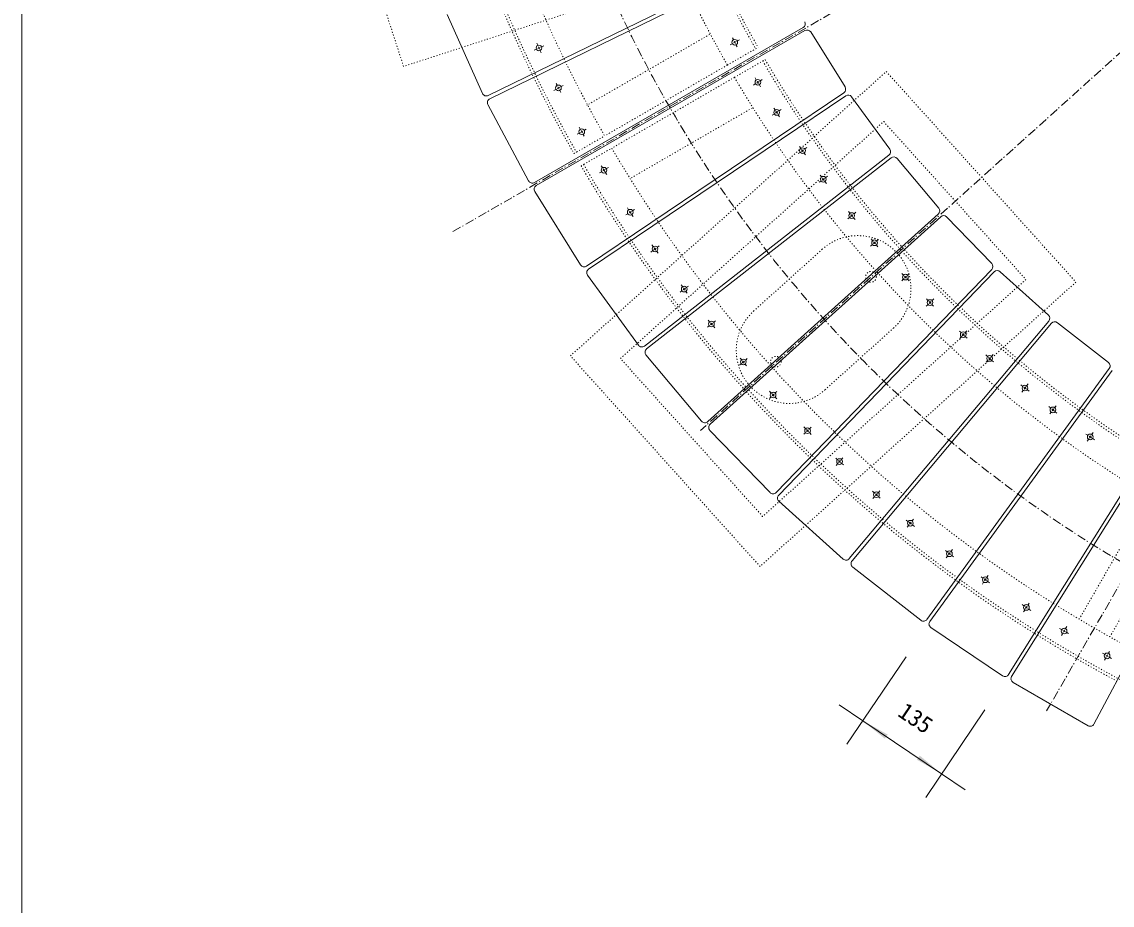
# Model space of a CAD drawing. Units: millimetres, scale not verified. Extents: x -3900 to 3900, y -2750 to 2750.
# Drawn here: x -3900 to -2361, y -1712 to -465 of the extents above; entities that cross this region are included whole.
import ezdxf
from ezdxf.enums import TextEntityAlignment as Align

# ---------------------------------------------------------------- set-up
doc = ezdxf.new("R2010")
doc.units = ezdxf.units.MM
doc.header["$LTSCALE"] = 20
doc.linetypes.add('USER5', pattern=[0.208282, 0.069427, -0.138855])
doc.linetypes.add('USER6', pattern=[1.041641, 0.625, -0.208282, 0.069427, -0.138931])
doc.layers.add('0-1_IMPORTED', color=30, linetype='Continuous', lineweight=18)
doc.styles.add('ＭＳ ゴシック', font='')
doc.styles.get('ＭＳ ゴシック').set_extended_font_data('MS Gothic')

msp = doc.modelspace()

# ---------------------------------------------------------------- linework, layer by layer
at = {"layer": '0-1_IMPORTED', "color": 1, "linetype": 'USER6'}
for p, q in [((-2053.76, -46.65), (-3292.75, -761.98)), ((-2222.06, -393.72), (-2942.22, -1042.15)), ((-1968.96, -598.67), (-2453.5, -1437.91))]:
    msp.add_line(p, q, dxfattribs=at)
at = {"layer": '0-1_IMPORTED'}
for p, q in [((-3241.6, -568.97), (-2847.93, -376.97)), ((-3239.41, -573.47), (-2845.74, -381.46)), ((-3299.4, -454.41), (-3249.71, -566.02)), ((-2797.11, -472.93), (-3176.42, -691.93)), ((-2895.64, -490.12), (-2897.05, -487.46)), ((-2892.69, -495.67), (-2894.57, -492.14)), ((-2889.84, -491.89), (-2887.18, -490.48)), ((-2786.52, -479.28), (-2737.98, -556.96)), ((-3176.72, -504.83), (-3173.96, -503.61)), ((-3172.99, -495.2), (-3171.77, -497.96)), ((-3171.87, -502.69), (-3168.21, -501.07)), ((-3170.85, -500.05), (-3169.23, -503.71)), ((-3168.31, -505.8), (-3167.09, -508.56)), ((-3166.12, -500.15), (-3163.36, -498.93)), ((-2900.07, -497.33), (-2897.41, -495.92)), ((-2895.39, -494.84), (-2891.86, -492.96)), ((-2890.2, -500.35), (-2891.61, -497.69)), ((-3144.54, -554.51), (-3145.96, -551.85)), ((-2867.21, -554.26), (-2864.65, -552.65)), ((-2863.31, -546.74), (-2864.92, -544.19)), ((-2862.72, -551.43), (-2859.33, -549.3)), ((-2859.96, -552.06), (-2862.09, -548.67)), ((-2857.14, -556.55), (-2858.74, -553.99)), ((-2857.4, -548.08), (-2854.85, -546.48)), ((-3148.98, -561.72), (-3146.32, -560.31)), ((-3144.3, -559.23), (-3140.77, -557.36)), ((-3141.59, -560.06), (-3143.47, -556.53)), ((-3139.1, -564.74), (-3140.52, -562.08)), ((-3138.75, -556.28), (-3136.08, -554.87)), ((-3100.02, -814.19), (-2736.91, -569.26)), ((-3184.72, -689.55), (-3242.07, -581.68)), ((-2840.66, -596.74), (-2838.1, -595.14)), ((-2836.76, -589.23), (-2838.37, -586.68)), ((-2836.17, -593.92), (-2832.78, -591.79)), ((-2833.41, -594.55), (-2835.54, -591.16)), ((-2830.59, -599.04), (-2832.19, -596.48)), ((-2830.85, -590.57), (-2828.3, -588.97)), ((-3111.68, -616.32), (-3113.1, -613.65)), ((-3116.12, -623.53), (-3113.45, -622.11)), ((-3111.43, -621.04), (-3107.9, -619.16)), ((-3108.73, -621.87), (-3110.61, -618.34)), ((-3106.24, -626.55), (-3107.66, -623.89)), ((-3105.88, -618.09), (-3103.22, -616.67)), ((-2802.36, -640.91), (-2800.59, -643.35)), ((-2799.69, -648), (-2796.45, -645.65)), ((-2799.25, -645.2), (-2796.9, -648.44)), ((-2794.61, -644.3), (-2792.16, -642.53)), ((-2672.94, -657.01), (-3018.08, -926.67)), ((-2803.98, -651.11), (-2801.54, -649.34)), ((-2795.55, -650.29), (-2793.78, -652.73)), ((-3084.46, -678.34), (-3081.91, -676.74)), ((-3080.57, -670.83), (-3082.17, -668.27)), ((-3079.98, -675.52), (-3076.59, -673.39)), ((-3077.22, -676.15), (-3079.35, -672.76)), ((-3074.66, -672.17), (-3072.1, -670.56)), ((-3074.4, -680.63), (-3076, -678.08)), ((-2774.59, -691.56), (-2772.15, -689.79)), ((-2772.97, -681.36), (-2771.2, -683.8)), ((-2770.3, -688.45), (-2767.07, -686.1)), ((-2769.86, -685.65), (-2767.51, -688.89)), ((-2766.16, -690.74), (-2764.39, -693.18)), ((-2765.22, -684.75), (-2762.78, -682.98)), ((-3047.37, -737.7), (-3044.82, -736.1)), ((-3043.47, -730.19), (-3045.08, -727.64)), ((-3042.88, -734.88), (-3039.5, -732.75)), ((-3040.12, -735.51), (-3042.25, -732.12)), ((-3037.3, -740), (-3038.91, -737.44)), ((-3037.56, -731.53), (-3035.01, -729.93)), ((-2733.28, -732.96), (-2731.35, -735.28)), ((-2730.14, -739.85), (-2727.07, -737.29)), ((-2729.89, -737.04), (-2727.33, -740.11)), ((-2725.32, -735.83), (-2723, -733.9)), ((-2928.5, -1033.16), (-2603.01, -740.09)), ((-2734.22, -743.25), (-2731.9, -741.32)), ((-2725.86, -741.86), (-2723.93, -744.18)), ((-2594.68, -740.38), (-2531.04, -806.27)), ((-3010.5, -779.77), (-3008.72, -782.21)), ((-3007.82, -786.85), (-3004.59, -784.5)), ((-3007.38, -784.06), (-3005.03, -787.3)), ((-3002.74, -783.16), (-3000.3, -781.39)), ((-2702.01, -781.63), (-2699.69, -779.7)), ((-2701.08, -771.34), (-2699.15, -773.66)), ((-2697.94, -778.23), (-2694.87, -775.67)), ((-2697.68, -775.42), (-2695.12, -778.49)), ((-2693.66, -780.24), (-2691.73, -782.56)), ((-2693.11, -774.21), (-2690.79, -772.28)), ((-3012.11, -789.97), (-3009.67, -788.2)), ((-3003.69, -789.15), (-3001.91, -791.59)), ((-3111.26, -808.25), (-3111.26, -808.25)), ((-2531.04, -814.61), (-2835.3, -1129.67)), ((-3029.71, -921.53), (-3101.52, -822.69)), ((-2831.7, -1133.15), (-2527.45, -818.08)), ((-2658.03, -830.48), (-2655.86, -828.38)), ((-2655.75, -822.32), (-2657.85, -820.15)), ((-2654.21, -826.79), (-2651.34, -824.02)), ((-2651.39, -826.84), (-2654.17, -823.97)), ((-2647.7, -830.66), (-2649.8, -828.49)), ((-2649.69, -822.43), (-2647.52, -820.33)), ((-2970.97, -846.6), (-2968.53, -844.83)), ((-2969.35, -836.4), (-2967.58, -838.84)), ((-2966.68, -843.48), (-2963.44, -841.13)), ((-2966.24, -840.69), (-2963.88, -843.93)), ((-2962.54, -845.78), (-2960.77, -848.22)), ((-2961.59, -839.79), (-2959.15, -838.02)), ((-2621.02, -858.29), (-2623.12, -856.12)), ((-2619.48, -862.76), (-2616.6, -859.98)), ((-2616.65, -862.81), (-2619.43, -859.93)), ((-2614.96, -858.39), (-2612.79, -856.3)), ((-2623.3, -866.44), (-2621.13, -864.35)), ((-2612.97, -866.62), (-2615.07, -864.45)), ((-2931.22, -886), (-2929.29, -888.32)), ((-2928.08, -892.89), (-2925.01, -890.33)), ((-2927.83, -890.07), (-2925.27, -893.14)), ((-2923.26, -888.86), (-2920.94, -886.93)), ((-2446.63, -890.61), (-2728.17, -1226.14)), ((-2932.15, -896.28), (-2929.84, -894.35)), ((-2923.8, -894.9), (-2921.87, -897.22)), ((-2574.34, -903.8), (-2576.58, -901.79)), ((-2569.65, -908), (-2572.63, -905.33)), ((-2572.48, -908.15), (-2569.81, -905.17)), ((-2568.29, -903.47), (-2566.27, -901.22)), ((-2576.01, -912.1), (-2574, -909.86)), ((-2565.7, -911.53), (-2567.95, -909.52)), ((-2537.1, -937.33), (-2539.35, -935.32)), ((-2535.24, -941.68), (-2532.58, -938.7)), ((-2531.05, -936.99), (-2529.04, -934.75)), ((-2887.16, -949.91), (-2884.84, -947.98)), ((-2886.23, -939.62), (-2884.3, -941.94)), ((-2883.09, -946.51), (-2880.02, -943.95)), ((-2882.83, -943.7), (-2880.27, -946.77)), ((-2878.81, -948.52), (-2876.88, -950.84)), ((-2878.26, -942.49), (-2875.94, -940.55)), ((-2538.78, -945.63), (-2536.77, -943.38)), ((-2532.42, -941.52), (-2535.4, -938.85)), ((-2528.47, -945.06), (-2530.72, -943.04)), ((-2360.95, -957.33), (-2618.39, -1311.68)), ((-2487.42, -979.39), (-2489.8, -977.53)), ((-2482.46, -983.26), (-2485.62, -980.8)), ((-2485.27, -983.6), (-2482.81, -980.45)), ((-2481.4, -978.65), (-2479.55, -976.27)), ((-2478.29, -986.52), (-2480.66, -984.67)), ((-2844.81, -996.95), (-2842.64, -994.85)), ((-2842.54, -988.79), (-2844.63, -986.62)), ((-2841, -993.27), (-2838.12, -990.49)), ((-2838.17, -993.31), (-2840.95, -990.44)), ((-2834.48, -997.13), (-2836.58, -994.96)), ((-2836.47, -988.9), (-2834.31, -986.8)), ((-2488.54, -987.78), (-2486.68, -985.41)), ((-2507.17, -1386.7), (-2275.06, -1015.26)), ((-2448.02, -1010.17), (-2450.39, -1008.32)), ((-2443.06, -1014.04), (-2446.22, -1011.58)), ((-2445.87, -1014.39), (-2443.41, -1011.23)), ((-2442, -1009.43), (-2440.15, -1007.06)), ((-2438.89, -1017.31), (-2441.26, -1015.45)), ((-2449.14, -1018.57), (-2447.28, -1016.19)), ((-2843.93, -1129.67), (-2928.8, -1041.79)), ((-2796.18, -1047.3), (-2794.01, -1045.21)), ((-2793.91, -1039.15), (-2796, -1036.98)), ((-2792.37, -1043.62), (-2789.49, -1040.84)), ((-2789.54, -1043.67), (-2792.32, -1040.79)), ((-2785.86, -1047.48), (-2787.95, -1045.31)), ((-2787.85, -1039.25), (-2785.68, -1037.16)), ((-2389.57, -1047.53), (-2387.88, -1045.04)), ((-2398.02, -1046.97), (-2395.52, -1048.67)), ((-2396.08, -1057.12), (-2394.39, -1054.62)), ((-2393.63, -1049.95), (-2390.32, -1052.2)), ((-2393.1, -1052.73), (-2390.85, -1049.42)), ((-2388.43, -1053.48), (-2385.94, -1055.18)), ((-2386.73, -1456.44), (-2181.11, -1069.71)), ((-2748.98, -1082.97), (-2751.22, -1080.96)), ((-2750.65, -1091.27), (-2748.64, -1089.02)), ((-2744.29, -1087.16), (-2747.27, -1084.49)), ((-2747.12, -1087.32), (-2744.45, -1084.33)), ((-2742.92, -1082.63), (-2740.91, -1080.38)), ((-2740.34, -1090.69), (-2742.59, -1088.68)), ((-2696.96, -1129.81), (-2699.2, -1127.79)), ((-2698.63, -1138.11), (-2696.62, -1135.86)), ((-2692.27, -1134), (-2695.25, -1131.33)), ((-2695.1, -1134.15), (-2692.43, -1131.17)), ((-2690.9, -1129.47), (-2688.89, -1127.22)), ((-2688.32, -1137.53), (-2690.57, -1135.52)), ((-2740.61, -1223.52), (-2831.4, -1141.77)), ((-2649.21, -1170.24), (-2651.59, -1168.38)), ((-2643.2, -1169.5), (-2641.34, -1167.12)), ((-2650.33, -1178.63), (-2648.47, -1176.25)), ((-2644.26, -1174.11), (-2647.41, -1171.64)), ((-2647.07, -1174.45), (-2644.61, -1171.3)), ((-2640.08, -1177.37), (-2642.46, -1175.51)), ((-2594.05, -1213.33), (-2596.43, -1211.48)), ((-2589.1, -1217.2), (-2592.25, -1214.74)), ((-2591.91, -1217.55), (-2589.44, -1214.39)), ((-2588.04, -1212.59), (-2586.18, -1210.22)), ((-2595.17, -1221.72), (-2593.31, -1219.35)), ((-2584.92, -1220.46), (-2587.3, -1218.61)), ((-2546.11, -1248.64), (-2543.61, -1250.34)), ((-2544.17, -1258.78), (-2542.47, -1256.29)), ((-2541.72, -1251.62), (-2538.41, -1253.87)), ((-2541.19, -1254.4), (-2538.94, -1251.09)), ((-2537.66, -1249.2), (-2535.96, -1246.7)), ((-2536.52, -1255.15), (-2534.03, -1256.85)), ((-2488.07, -1287.79), (-2485.58, -1289.48)), ((-2483.69, -1290.76), (-2480.38, -1293.01)), ((-2483.16, -1293.54), (-2480.91, -1290.23)), ((-2479.63, -1288.34), (-2477.93, -1285.85)), ((-2486.14, -1297.93), (-2484.44, -1295.43)), ((-2478.49, -1294.29), (-2475.99, -1295.99)), ((-2616.9, -1320.18), (-2515.61, -1388.5)), ((-2435.13, -1321.5), (-2432.52, -1323.01)), ((-2429.81, -1326.88), (-2427.81, -1323.42)), ((-2426.67, -1321.44), (-2425.16, -1318.83)), ((-2432.46, -1331.47), (-2430.95, -1328.86)), ((-2430.54, -1324.15), (-2427.08, -1326.15)), ((-2425.1, -1327.29), (-2422.49, -1328.8)), ((-2366.05, -1356.44), (-2364.54, -1353.83)), ((-2374.51, -1356.5), (-2371.9, -1358.01)), ((-2371.84, -1366.47), (-2370.33, -1363.86)), ((-2369.92, -1359.15), (-2366.46, -1361.15)), ((-2369.19, -1361.88), (-2367.19, -1358.42)), ((-2364.48, -1362.29), (-2361.87, -1363.8)), ((-2500.84, -1397.73), (-2395.03, -1458.82)), ((-2500.84, -1397.73), (-2500.84, -1397.73))]:
    msp.add_line(p, q, dxfattribs=at)
at = {"layer": '0-1_IMPORTED', "linetype": 'USER5'}
for p, q in [((-2929.06, -482.73), (-3102.28, -582.72)), ((-2904.09, -526.04), (-2860.76, -501.03)), ((-2894.09, -543.36), (-2850.76, -518.35)), ((-2904.06, -526.03), (-3077.28, -626.02)), ((-2894.07, -543.34), (-3067.27, -643.35)), ((-2869.07, -586.64), (-3042.27, -686.65)), ((-3120.58, -651.03), (-3077.27, -626.03)), ((-3110.58, -668.35), (-3067.27, -643.35)), ((-2770.11, -786.05), (-2866.72, -873.04)), ((-2664.19, -791.6), (-2664.19, -791.6)), ((-2766.35, -984.51), (-2669.74, -897.52)), ((-2669.74, -897.52), (-2669.74, -897.52)), ((-2407.65, -1308.5), (-2307.65, -1135.29)), ((-2364.35, -1333.5), (-2264.35, -1160.29))]:
    msp.add_line(p, q, dxfattribs=at)
at = {"layer": '0-1_IMPORTED', "color": 1}
for p, q in [((-2651.95, -1361.42), (-2735.32, -1485.02)), ((-2746.11, -1429.49), (-2712.95, -1451.86)), ((-2540.72, -1436.44), (-2624.09, -1560.05)), ((-2712.95, -1451.86), (-2601.72, -1526.88)), ((-2601.72, -1526.88), (-2568.56, -1549.25))]:
    msp.add_line(p, q, dxfattribs=at)
at = {"layer": '0-1_IMPORTED'}
msp.add_lwpolyline([(-3900, 2750), (3900, 2750), (3900, -2750), (-3900, -2750)], close=True, dxfattribs=at)
at = {"layer": '0-1_IMPORTED', "linetype": 'USER5'}
for points in [[(-2914.15, 37.93), (-2790.54, -342.49), (-3361.18, -527.91), (-3484.78, -147.48)], [(-2679.78, -535.17), (-2412.13, -832.43), (-2858.02, -1233.9), (-3125.67, -936.65)], [(-2683.48, -605.78), (-2482.74, -828.72), (-2854.32, -1163.29), (-3055.06, -940.35)]]:
    msp.add_lwpolyline(points, close=True, dxfattribs=at)
at = {"layer": '0-1_IMPORTED'}
for points in [[(-3173.92, -696.26), (-3173.92, -696.26), (-2794.61, -477.26)], [(-2739.71, -565.12), (-3102.82, -810.04), (-3102.82, -810.04)], [(-2728.7, -570.71), (-2674.86, -644.82), (-2674.86, -644.82)], [(-2676.02, -653.07), (-2676.02, -653.07), (-3021.16, -922.73)], [(-2605.77, -728.06), (-2605.77, -728.06), (-2664.65, -657.88)], [(-3111.26, -808.25), (-3176.01, -704.64), (-3176.01, -704.64)], [(-2931.84, -1029.45), (-2931.84, -1029.45), (-2606.35, -736.37), (-2606.35, -736.37)], [(-2519.11, -817.79), (-2451.04, -879.08), (-2451.04, -879.08)], [(-2450.46, -887.4), (-2450.46, -887.4), (-2732, -1222.92)], [(-2366.15, -946.14), (-2366.15, -946.14), (-2438.34, -889.74)], [(-3018.99, -935.25), (-2940.46, -1028.84), (-2940.46, -1028.84)], [(-2622.44, -1308.74), (-2622.44, -1308.74), (-2364.99, -954.39), (-2364.99, -954.39)], [(-2270.82, -1017.91), (-2270.82, -1017.91), (-2502.92, -1389.35), (-2502.92, -1389.35)], [(-2727.26, -1234.72), (-2630.99, -1309.94), (-2630.99, -1309.94)]]:
    msp.add_lwpolyline(points, dxfattribs=at)
at = {"layer": '0-1_IMPORTED', "color": 1, "linetype": 'USER6'}
msp.add_circle((-1448.5, 302.8), 1775, dxfattribs=at)
at = {"layer": '0-1_IMPORTED'}
for centre in [(-2893.63, -493.9), (-3170.04, -501.88), (-2861.03, -550.37), (-3142.53, -558.3), (-2834.48, -592.86), (-3109.67, -620.1), (-2798.07, -646.82), (-3078.28, -674.45), (-2768.68, -687.27), (-3041.19, -733.82), (-2728.61, -738.57), (-3006.2, -785.68), (-2696.4, -776.95), (-2652.78, -825.4), (-2965.06, -842.31), (-2618.04, -861.37), (-2926.55, -891.61), (-2571.14, -906.66), (-2533.91, -940.19), (-2881.55, -945.23), (-2484.04, -982.03), (-2839.56, -991.88), (-2444.64, -1012.81), (-2790.93, -1042.23), (-2391.98, -1051.08), (-2745.78, -1085.82), (-2693.76, -1132.66), (-2645.84, -1172.87), (-2590.68, -1215.97), (-2540.07, -1252.74), (-2482.03, -1291.89), (-2428.81, -1325.15), (-2368.19, -1360.15)]:
    msp.add_circle(centre, 4, dxfattribs=at)
at = {"layer": '0-1_IMPORTED', "linetype": 'USER5'}
for centre in [(-2701.35, -825.06), (-2835.78, -944.76)]:
    msp.add_circle(centre, 7.5, dxfattribs=at)
for centre, radius, start, end in [((-1448.5, 302.8), 1925, 150.29762, 209.70234), ((-1448.5, 302.8), 1921, 150.29762, 209.70234), ((-1448.5, 302.8), 1875, 150.30197, 209.69422), ((-1448.5, 302.8), 1675, 150.32105, 209.6581), ((-1448.5, 302.8), 1629, 150.32646, 209.64739), ((-1448.5, 302.8), 1625, 150.32771, 209.64739), ((-1448.5, 302.8), 1629, 210.35257, 269.6735), ((-1448.5, 302.8), 1625, 210.35257, 241.91185), ((-1448.5, 302.8), 1675, 210.34187, 241.91448), ((-1448.5, 302.8), 1875, 210.30574, 241.9236), ((-1448.5, 302.8), 1925, 210.29762, 241.92559), ((-1448.5, 302.8), 1921, 210.29762, 269.70234), ((-2719.93, -841.79), 75, 41.99992, 132.00017), ((-2719.93, -841.79), 75, 312.00007, 42.00014), ((-2816.54, -928.77), 75, 132.00005, 222), ((-2816.54, -928.77), 75, 222.00007, 311.99992)]:
    msp.add_arc(centre, radius, start, end, dxfattribs=at)
at = {"layer": '0-1_IMPORTED'}
for centre, start, end in [((-2800.11, -467.74), 300.00062, 28.00021), ((-2791.61, -482.46), 31.99983, 120.0007), ((-3244.23, -563.58), 203.99947, 295.99984), ((-2743.06, -560.14), 304.00025, 32.00033), ((-2733.56, -574.24), 35.99887, 123.99982), ((-3236.78, -578.86), 116.00046, 208.00031), ((-2679.71, -648.34), 307.99944, 35.99967), ((-2669.25, -661.74), 39.99903, 128.00008), ((-3179.42, -686.73), 207.99996, 300.00039), ((-3170.92, -701.46), 119.99995, 212.00001), ((-2610.37, -731.91), 312.00103, 40.00043), ((-2598.99, -744.55), 44.00004, 132.00021), ((-3106.18, -805.07), 212.00001, 304.00005), ((-3096.67, -819.16), 123.99929, 215.9999), ((-2535.36, -810.44), 316.00065, 43.99935), ((-2523.13, -822.25), 48.00037, 135.99939), ((-2455.06, -883.54), 319.99957, 47.99897), ((-2442.03, -894.47), 51.99978, 139.99959), ((-3024.86, -918), 215.99971, 307.99954), ((-3014.39, -931.4), 127.99962, 220.00037), ((-2369.85, -950.87), 323.99974, 51.99917), ((-2935.86, -1024.99), 220.00015, 311.99976), ((-2924.48, -1037.62), 131.99976, 224.00097), ((-2839.61, -1125.51), 223.99967, 316.00033), ((-2827.38, -1137.32), 135.99966, 227.99957), ((-2736.59, -1219.07), 227.99963, 319.99985), ((-2723.57, -1229.99), 139.99985, 232.00017), ((-2627.29, -1305.21), 231.99981, 323.99975), ((-2613.54, -1315.2), 143.99975, 235.99976), ((-2512.25, -1383.52), 235.99943, 328.00057), ((-2497.84, -1392.53), 147.99999, 240.00005), ((-2392.03, -1453.62), 240.00005, 332.00088)]:
    msp.add_arc(centre, 6, start, end, dxfattribs=at)
at = {"layer": '0-1_IMPORTED', "color": 1}
for points in [[(-2712.95, -1451.86), (-2677.83, -1471.32), (-2681.75, -1477.13)], [(-2601.72, -1526.88), (-2636.49, -1506.81), (-2632.48, -1501.08)]]:
    msp.add_solid(points, dxfattribs=at)

# ---------------------------------------------------------------- texts
at = {"layer": '0-1_IMPORTED', "color": 7, "style": 'ＭＳ ゴシック'}
msp.add_text('135', height=23.88, rotation=326, dxfattribs=at).set_placement((-2669.16, -1450.12), align=Align.BOTTOM_LEFT)

doc.saveas('drawing.dxf')
